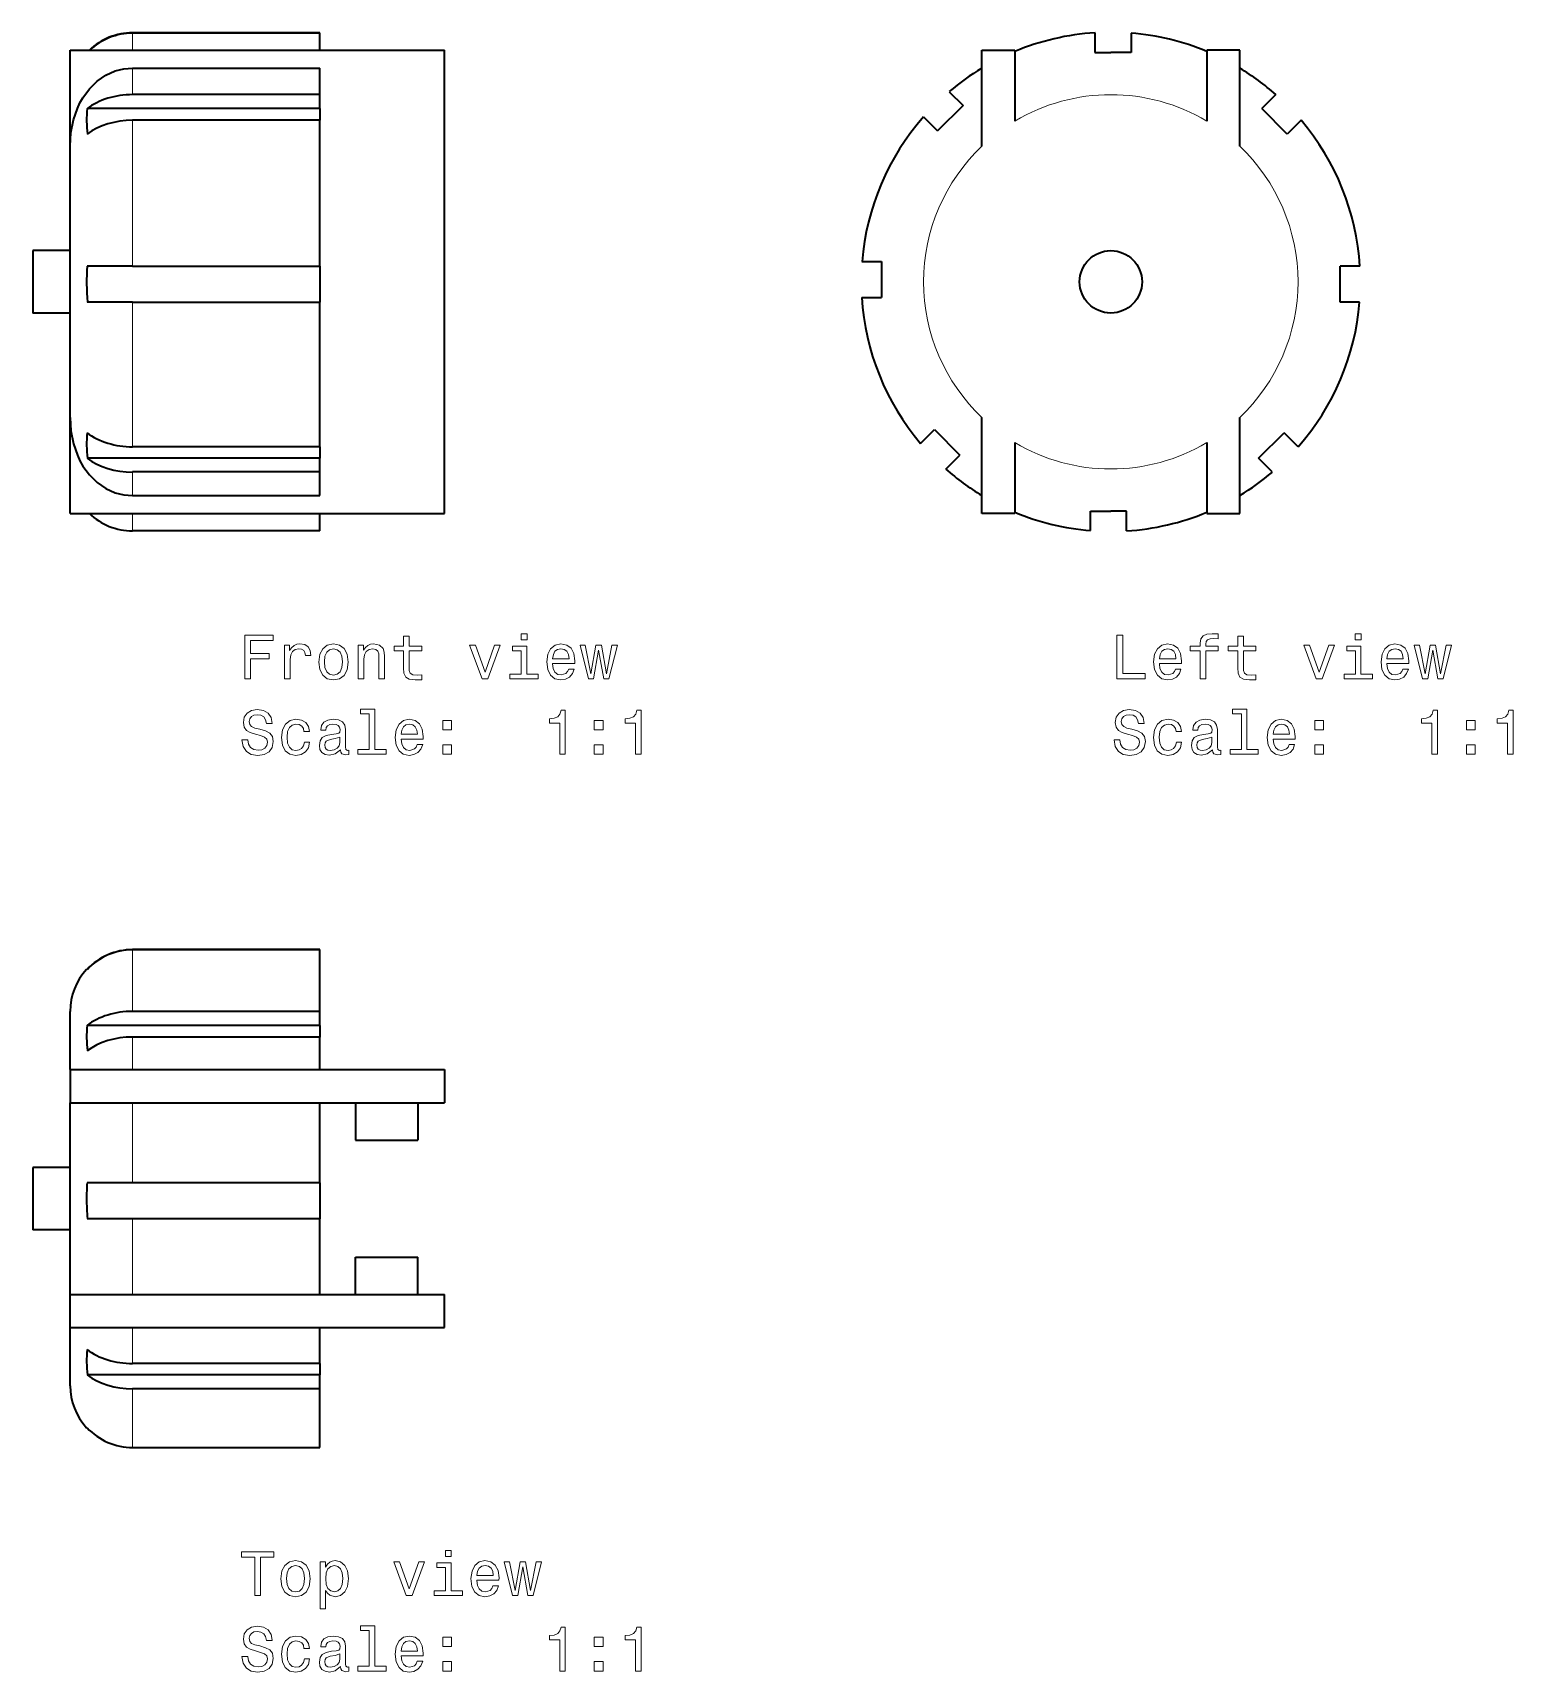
# Model space of a CAD drawing. Extents: x 578 to 697, y 309 to 440.
import ezdxf

# ---------------------------------------------------------------- set-up
doc = ezdxf.new("R2010")
doc.units = 0

msp = doc.modelspace()

# ---------------------------------------------------------------- linework, layer by layer
at = {"color": 7, "lineweight": 35, "ltscale": 0.375}
for p, q in [((601, 440.46), (586, 440.46)), ((601, 440.43), (586, 440.43)), ((586, 437.63), (601, 437.63)), ((601, 435.51), (586, 435.51)), ((601, 433.45), (586, 433.45)), ((586, 421.76), (601, 421.76)), ((586, 418.87), (601, 418.87)), ((601, 407.28), (586, 407.28)), ((601, 405.26), (586, 405.26)), ((586, 403.37), (601, 403.37)), ((601, 400.54), (586, 400.54)), ((601, 366.99), (586, 366.99)), ((601, 366.96), (586, 366.96)), ((601, 362.03), (586, 362.03)), ((601, 359.97), (586, 359.97)), ((601, 348.29), (586, 348.29)), ((601, 345.4), (586, 345.4)), ((601, 333.81), (586, 333.81)), ((601, 331.78), (586, 331.78)), ((586, 327.07), (601, 327.07))]:
    msp.add_line(p, q, dxfattribs=at)
at = {"color": 7, "lineweight": 13, "ltscale": 0.034361}
msp.add_line((586, 439.06), (586, 440.43), dxfattribs=at)
at = {"color": 7, "lineweight": 35, "ltscale": 0.000653839}
for p, q in [((601, 440.43), (601, 440.46)), ((601, 366.96), (601, 366.99))]:
    msp.add_line(p, q, dxfattribs=at)
at = {"color": 7, "lineweight": 35, "ltscale": 0.034361}
msp.add_line((601, 439.06), (601, 440.43), dxfattribs=at)
at = {"color": 7, "lineweight": 35, "ltscale": 0.039765}
for p, q in [((663.11, 440.46), (663.11, 438.87)), ((649.37, 433.72), (650.49, 432.6)), ((679.38, 407.28), (678.26, 408.4)), ((665.64, 400.54), (665.64, 402.13))]:
    msp.add_line(p, q, dxfattribs=at)
at = {"color": 7, "lineweight": 35, "ltscale": 0.039111}
for p, q in [((666, 440.43), (666, 438.87)), ((651.43, 435.74), (652.54, 434.64)), ((644.44, 422.13), (646.01, 422.13)), ((684.31, 418.87), (682.75, 418.87)), ((677.32, 405.26), (676.22, 406.36)), ((662.75, 400.57), (662.75, 402.13))]:
    msp.add_line(p, q, dxfattribs=at)
at = {"color": 7, "lineweight": 35}
for p, q in [((581, 439.06), (611, 439.06)), ((611, 401.94), (611, 439.06)), ((581, 409.62), (581, 431.38)), ((581, 401.94), (611, 401.94)), ((581, 357.36), (611, 357.36)), ((581, 354.71), (611, 354.71)), ((581, 339.34), (611, 339.34)), ((581, 336.7), (611, 336.7))]:
    msp.add_line(p, q, dxfattribs=at)
at = {"color": 7, "lineweight": 35, "ltscale": 0.192065}
for p, q in [((581, 431.38), (581, 439.06)), ((654.05, 431.38), (654.05, 439.06)), ((674.71, 431.38), (674.71, 439.06)), ((581, 401.94), (581, 409.62)), ((654.05, 401.94), (654.05, 409.62)), ((674.71, 401.94), (674.71, 409.62))]:
    msp.add_line(p, q, dxfattribs=at)
at = {"color": 7, "lineweight": 35, "ltscale": 0.066154}
for p, q in [((654.05, 439.06), (656.69, 439.06)), ((674.71, 439.06), (672.06, 439.06)), ((656.69, 401.94), (654.05, 401.94)), ((672.06, 401.94), (674.71, 401.94)), ((581, 357.36), (581, 354.71)), ((611, 357.36), (611, 354.71)), ((581, 336.7), (581, 339.34)), ((611, 336.7), (611, 339.34))]:
    msp.add_line(p, q, dxfattribs=at)
at = {"color": 7, "lineweight": 35, "ltscale": 0.141913}
for p, q in [((656.69, 439.06), (656.69, 433.38)), ((672.06, 439.06), (672.06, 433.38)), ((656.69, 407.62), (656.69, 401.94)), ((672.06, 407.62), (672.06, 401.94))]:
    msp.add_line(p, q, dxfattribs=at)
at = {"color": 7, "lineweight": 35, "ltscale": 0.031598}
for p, q in [((663.11, 438.87), (664.38, 438.87)), ((665.64, 402.13), (664.38, 402.13))]:
    msp.add_line(p, q, dxfattribs=at)
at = {"color": 7, "lineweight": 35, "ltscale": 0.040625}
for p, q in [((666, 438.87), (664.38, 438.87)), ((662.75, 402.13), (664.38, 402.13))]:
    msp.add_line(p, q, dxfattribs=at)
at = {"color": 7, "lineweight": 13, "ltscale": 0.052966}
msp.add_line((586, 435.51), (586, 437.63), dxfattribs=at)
at = {"color": 7, "lineweight": 35, "ltscale": 0.052966}
msp.add_line((601, 435.51), (601, 437.63), dxfattribs=at)
at = {"color": 7, "lineweight": 35, "ltscale": 0.028118}
for p, q in [((601, 434.38), (601, 435.51)), ((601, 360.91), (601, 362.03))]:
    msp.add_line(p, q, dxfattribs=at)
at = {"color": 7, "lineweight": 35, "ltscale": 0.039766}
for p, q in [((677.6, 435.51), (676.47, 434.38)), ((651.16, 405.49), (652.28, 406.62))]:
    msp.add_line(p, q, dxfattribs=at)
at = {"color": 7, "lineweight": 35, "ltscale": 0.466353}
for p, q in [((601, 434.38), (582.35, 434.38)), ((601, 360.91), (582.35, 360.91))]:
    msp.add_line(p, q, dxfattribs=at)
at = {"color": 7, "lineweight": 35, "ltscale": 0.023414}
for p, q in [((601, 434.38), (601, 433.45)), ((601, 360.91), (601, 359.97))]:
    msp.add_line(p, q, dxfattribs=at)
at = {"color": 7, "lineweight": 35, "ltscale": 0.072223}
for p, q in [((652.54, 434.64), (650.49, 432.6)), ((678.51, 432.34), (676.47, 434.38)), ((650.24, 408.66), (652.28, 406.62)), ((676.22, 406.36), (678.26, 408.4))]:
    msp.add_line(p, q, dxfattribs=at)
at = {"color": 7, "lineweight": 13, "ltscale": 0.29206}
msp.add_line((586, 421.76), (586, 433.45), dxfattribs=at)
at = {"color": 7, "lineweight": 35, "ltscale": 0.29206}
msp.add_line((601, 421.76), (601, 433.45), dxfattribs=at)
at = {"color": 7, "lineweight": 35, "ltscale": 0.039112}
for p, q in [((679.62, 433.45), (678.51, 432.34)), ((649.13, 407.55), (650.24, 408.66))]:
    msp.add_line(p, q, dxfattribs=at)
at = {"color": 7, "lineweight": 35, "ltscale": 0.075}
for p, q in [((581, 423), (578, 423)), ((581, 418), (578, 418)), ((603.85, 354.71), (603.85, 351.71)), ((603.85, 354.71), (603.85, 351.71)), ((608.85, 354.71), (608.85, 351.71)), ((581, 349.53), (578, 349.53)), ((581, 344.53), (578, 344.53)), ((603.85, 339.34), (603.85, 342.34)), ((603.85, 339.34), (603.85, 342.34)), ((608.85, 339.34), (608.85, 342.34))]:
    msp.add_line(p, q, dxfattribs=at)
at = {"color": 7, "lineweight": 35, "ltscale": 0.125}
for p, q in [((578, 423), (578, 418)), ((603.85, 351.71), (608.85, 351.71)), ((603.85, 342.34), (608.85, 342.34))]:
    msp.add_line(p, q, dxfattribs=at)
at = {"color": 7, "lineweight": 35, "ltscale": 0.072224}
for p, q in [((646.01, 422.13), (646.01, 419.24)), ((601, 421.76), (601, 418.87)), ((682.75, 418.87), (682.75, 421.76)), ((601, 348.29), (601, 345.4))]:
    msp.add_line(p, q, dxfattribs=at)
at = {"color": 7, "lineweight": 35, "ltscale": 0.091353}
for p, q in [((586, 421.76), (582.35, 421.76)), ((586, 348.29), (582.35, 348.29))]:
    msp.add_line(p, q, dxfattribs=at)
at = {"color": 7, "lineweight": 35, "ltscale": 0.039764}
for p, q in [((684.34, 421.76), (682.75, 421.76)), ((644.42, 419.24), (646.01, 419.24))]:
    msp.add_line(p, q, dxfattribs=at)
at = {"color": 7, "lineweight": 35, "ltscale": 0.090686}
for p, q in [((586, 418.87), (582.37, 418.87)), ((586, 345.4), (582.37, 345.4))]:
    msp.add_line(p, q, dxfattribs=at)
at = {"color": 7, "lineweight": 13, "ltscale": 0.289878}
msp.add_line((586, 407.28), (586, 418.87), dxfattribs=at)
at = {"color": 7, "lineweight": 35, "ltscale": 0.289878}
msp.add_line((601, 407.28), (601, 418.87), dxfattribs=at)
at = {"color": 7, "lineweight": 35, "ltscale": 0.465686}
for p, q in [((601, 406.36), (582.37, 406.36)), ((601, 332.89), (582.37, 332.89))]:
    msp.add_line(p, q, dxfattribs=at)
at = {"color": 7, "lineweight": 35, "ltscale": 0.022952}
for p, q in [((601, 407.28), (601, 406.36)), ((601, 333.81), (601, 332.89))]:
    msp.add_line(p, q, dxfattribs=at)
at = {"color": 7, "lineweight": 35, "ltscale": 0.027656}
for p, q in [((601, 405.26), (601, 406.36)), ((601, 331.78), (601, 332.89))]:
    msp.add_line(p, q, dxfattribs=at)
at = {"color": 7, "lineweight": 13, "ltscale": 0.047044}
msp.add_line((586, 403.37), (586, 405.26), dxfattribs=at)
at = {"color": 7, "lineweight": 35, "ltscale": 0.047044}
msp.add_line((601, 403.37), (601, 405.26), dxfattribs=at)
at = {"color": 7, "lineweight": 13, "ltscale": 0.035014}
msp.add_line((586, 400.54), (586, 401.94), dxfattribs=at)
at = {"color": 7, "lineweight": 35, "ltscale": 0.035014}
msp.add_line((601, 400.54), (601, 401.94), dxfattribs=at)
at = {"color": 7, "lineweight": 13, "ltscale": 0.123157}
msp.add_line((586, 362.03), (586, 366.96), dxfattribs=at)
at = {"color": 7, "lineweight": 35, "ltscale": 0.123157}
msp.add_line((601, 362.03), (601, 366.96), dxfattribs=at)
at = {"color": 7, "lineweight": 35, "ltscale": 0.001669}
msp.add_line((582.37, 365.4), (582.31, 365.4), dxfattribs=at)
at = {"color": 7, "lineweight": 35, "ltscale": 0.11677}
for p, q in [((581, 357.36), (581, 362.03)), ((581, 332.03), (581, 336.7))]:
    msp.add_line(p, q, dxfattribs=at)
at = {"color": 7, "lineweight": 13, "ltscale": 0.065428}
msp.add_line((586, 357.36), (586, 359.97), dxfattribs=at)
at = {"color": 7, "lineweight": 35, "ltscale": 0.065428}
msp.add_line((601, 357.36), (601, 359.97), dxfattribs=at)
at = {"color": 7, "lineweight": 35, "ltscale": 0.192075}
for p, q in [((581, 347.03), (581, 354.71)), ((581, 339.34), (581, 347.03))]:
    msp.add_line(p, q, dxfattribs=at)
at = {"color": 7, "lineweight": 13, "ltscale": 0.160477}
msp.add_line((586, 348.29), (586, 354.71), dxfattribs=at)
at = {"color": 7, "lineweight": 35, "ltscale": 0.160477}
msp.add_line((601, 348.29), (601, 354.71), dxfattribs=at)
at = {"color": 7, "lineweight": 35, "ltscale": 0.0625}
for p, q in [((578, 349.53), (578, 347.03)), ((578, 347.03), (578, 344.53))]:
    msp.add_line(p, q, dxfattribs=at)
at = {"color": 7, "lineweight": 13, "ltscale": 0.15145}
msp.add_line((586, 339.34), (586, 345.4), dxfattribs=at)
at = {"color": 7, "lineweight": 35, "ltscale": 0.15145}
msp.add_line((601, 339.34), (601, 345.4), dxfattribs=at)
at = {"color": 7, "lineweight": 13, "ltscale": 0.072274}
msp.add_line((586, 333.81), (586, 336.7), dxfattribs=at)
at = {"color": 7, "lineweight": 35, "ltscale": 0.072274}
msp.add_line((601, 333.81), (601, 336.7), dxfattribs=at)
at = {"color": 7, "lineweight": 13, "ltscale": 0.117889}
msp.add_line((586, 327.07), (586, 331.78), dxfattribs=at)
at = {"color": 7, "lineweight": 35, "ltscale": 0.117889}
msp.add_line((601, 327.07), (601, 331.78), dxfattribs=at)
at = {"color": 7, "lineweight": 35, "ltscale": 0.001003}
msp.add_line((582.31, 328.66), (582.35, 328.66), dxfattribs=at)
at = {"color": 7, "lineweight": 35}
for points in [[(581, 431.38), (581.06, 432.44), (581.26, 433.49), (581.57, 434.4), (581.77, 434.84), (582.01, 435.26), (582.54, 435.98), (583.17, 436.59), (583.86, 437.06), (584.61, 437.4), (585.3, 437.57), (586, 437.63)], [(581, 409.62), (581.06, 408.56), (581.26, 407.51), (581.57, 406.6), (581.77, 406.16), (582.01, 405.74), (582.54, 405.02), (583.17, 404.41), (583.86, 403.94), (584.61, 403.6), (585.3, 403.43), (586, 403.37)]]:
    msp.add_lwpolyline(points, dxfattribs=at)
at = {"color": 7, "lineweight": 13}
for points in [[(594.98, 388.68), (595.45, 388.68), (595.45, 390.29), (596.93, 390.29), (596.93, 390.71), (595.45, 390.71), (595.45, 391.76), (597.26, 391.76), (597.26, 392.18), (594.98, 392.18)], [(607.71, 390.92), (607.71, 389.57), (607.74, 389.13), (607.88, 388.82), (608.17, 388.65), (608.65, 388.59), (609.17, 388.61), (609.17, 389), (608.79, 388.97), (608.44, 389.01), (608.25, 389.13), (608.17, 389.34), (608.16, 389.64), (608.16, 390.92), (609.17, 390.92), (609.17, 391.3), (608.16, 391.3), (608.16, 392.09), (607.71, 392.09), (607.71, 391.3), (606.95, 391.3), (606.95, 390.92)], [(617.6, 392.3), (617.13, 392.3), (617.13, 391.8), (617.6, 391.8)], [(664.87, 388.68), (667.12, 388.68), (667.12, 389.11), (665.33, 389.11), (665.33, 392.18), (664.87, 392.18)], [(671.54, 390.92), (671.54, 388.68), (671.98, 388.68), (671.98, 390.92), (672.99, 390.92), (672.99, 391.3), (671.98, 391.3), (671.98, 391.47), (672.02, 391.67), (672.13, 391.81), (672.33, 391.89), (672.61, 391.92), (672.99, 391.9), (672.99, 392.28), (672.51, 392.3), (672.08, 392.26), (671.77, 392.12), (671.59, 391.89), (671.54, 391.55), (671.54, 391.3), (670.73, 391.3), (670.73, 390.92)], [(674.55, 390.92), (674.55, 389.57), (674.58, 389.13), (674.72, 388.82), (675.01, 388.65), (675.49, 388.59), (676.01, 388.61), (676.01, 389), (675.63, 388.97), (675.28, 389.01), (675.09, 389.13), (675.01, 389.34), (675, 389.64), (675, 390.92), (676.01, 390.92), (676.01, 391.3), (675, 391.3), (675, 392.09), (674.55, 392.09), (674.55, 391.3), (673.79, 391.3), (673.79, 390.92)], [(684.44, 392.3), (683.97, 392.3), (683.97, 391.8), (684.44, 391.8)], [(598.18, 388.68), (598.62, 388.68), (598.62, 390.23), (598.67, 390.6), (598.8, 390.87), (599.02, 391.03), (599.32, 391.09), (599.54, 391.05), (599.71, 390.95), (599.81, 390.78), (599.85, 390.55), (600.29, 390.55), (600.23, 390.96), (600.07, 391.25), (599.79, 391.43), (599.41, 391.49), (599.15, 391.45), (598.93, 391.35), (598.74, 391.17), (598.58, 390.94), (598.58, 391.39), (598.18, 391.39)], [(600.91, 390.03), (601, 389.42), (601.23, 388.97), (601.6, 388.68), (602.09, 388.59), (602.58, 388.68), (602.95, 388.96), (603.18, 389.41), (603.27, 390.03), (603.18, 390.65), (602.95, 391.11), (602.58, 391.39), (602.09, 391.49), (601.6, 391.39), (601.23, 391.1), (601, 390.65)], [(601.37, 390.04), (601.41, 390.49), (601.56, 390.82), (601.78, 391.02), (602.09, 391.09), (602.39, 391.02), (602.62, 390.83), (602.76, 390.49), (602.81, 390.04), (602.76, 389.58), (602.62, 389.25), (602.39, 389.05), (602.09, 388.98), (601.78, 389.05), (601.56, 389.25), (601.41, 389.58)], [(604.08, 388.68), (604.53, 388.68), (604.53, 390.25), (604.57, 390.6), (604.72, 390.87), (604.94, 391.03), (605.25, 391.09), (605.49, 391.04), (605.64, 390.9), (605.72, 390.68), (605.74, 390.37), (605.74, 388.68), (606.19, 388.68), (606.19, 390.46), (606.16, 390.82), (606.07, 391.12), (605.78, 391.39), (605.31, 391.49), (605.06, 391.45), (604.84, 391.36), (604.65, 391.19), (604.51, 390.98), (604.51, 391.39), (604.08, 391.39)], [(614, 388.68), (614.47, 388.68), (615.46, 391.39), (615, 391.39), (614.24, 389.21), (613.46, 391.39), (613, 391.39)], [(617.58, 389.06), (617.58, 391.3), (616.44, 391.3), (616.44, 390.92), (617.14, 390.92), (617.14, 389.06), (616.23, 389.06), (616.23, 388.68), (618.5, 388.68), (618.5, 389.06)], [(619.65, 389.91), (621.43, 389.91), (621.43, 390.12), (621.35, 390.7), (621.13, 391.13), (620.78, 391.39), (620.31, 391.49), (619.85, 391.39), (619.49, 391.1), (619.27, 390.65), (619.19, 390.04), (619.26, 389.42), (619.49, 388.97), (619.84, 388.68), (620.29, 388.59), (620.68, 388.65), (621.01, 388.82), (621.24, 389.1), (621.38, 389.46), (620.94, 389.46), (620.85, 389.26), (620.72, 389.11), (620.35, 388.99), (620.06, 389.04), (619.84, 389.22), (619.7, 389.51), (619.65, 389.89)], [(619.65, 390.28), (619.71, 390.63), (619.84, 390.89), (620.05, 391.04), (620.32, 391.1), (620.59, 391.04), (620.8, 390.89), (620.92, 390.63), (620.97, 390.28)], [(622.94, 388.68), (623.34, 390.98), (623.75, 388.68), (624.17, 388.68), (624.84, 391.39), (624.41, 391.39), (623.96, 389.09), (623.56, 391.39), (623.12, 391.39), (622.72, 389.09), (622.27, 391.39), (621.85, 391.39), (622.52, 388.68)], [(668.27, 389.91), (670.05, 389.91), (670.05, 390.12), (669.97, 390.7), (669.75, 391.13), (669.4, 391.39), (668.93, 391.49), (668.47, 391.39), (668.12, 391.1), (667.89, 390.65), (667.81, 390.04), (667.89, 389.42), (668.11, 388.97), (668.46, 388.68), (668.91, 388.59), (669.31, 388.65), (669.63, 388.82), (669.87, 389.1), (670, 389.46), (669.57, 389.46), (669.47, 389.26), (669.34, 389.11), (668.97, 388.99), (668.68, 389.04), (668.47, 389.22), (668.32, 389.51), (668.27, 389.89)], [(668.27, 390.28), (668.33, 390.63), (668.47, 390.89), (668.67, 391.04), (668.94, 391.1), (669.21, 391.04), (669.42, 390.89), (669.55, 390.63), (669.59, 390.28)], [(680.84, 388.68), (681.31, 388.68), (682.3, 391.39), (681.84, 391.39), (681.08, 389.21), (680.3, 391.39), (679.84, 391.39)], [(684.42, 389.06), (684.42, 391.3), (683.28, 391.3), (683.28, 390.92), (683.98, 390.92), (683.98, 389.06), (683.07, 389.06), (683.07, 388.68), (685.34, 388.68), (685.34, 389.06)], [(686.49, 389.91), (688.27, 389.91), (688.27, 390.12), (688.19, 390.7), (687.97, 391.13), (687.61, 391.39), (687.15, 391.49), (686.69, 391.39), (686.33, 391.1), (686.11, 390.65), (686.03, 390.04), (686.1, 389.42), (686.33, 388.97), (686.68, 388.68), (687.13, 388.59), (687.52, 388.65), (687.85, 388.82), (688.08, 389.1), (688.22, 389.46), (687.78, 389.46), (687.69, 389.26), (687.56, 389.11), (687.19, 388.99), (686.9, 389.04), (686.68, 389.22), (686.54, 389.51), (686.49, 389.89)], [(686.49, 390.28), (686.55, 390.63), (686.68, 390.89), (686.89, 391.04), (687.16, 391.1), (687.43, 391.04), (687.64, 390.89), (687.76, 390.63), (687.81, 390.28)], [(689.78, 388.68), (690.18, 390.98), (690.59, 388.68), (691.01, 388.68), (691.67, 391.39), (691.25, 391.39), (690.8, 389.09), (690.4, 391.39), (689.96, 391.39), (689.56, 389.09), (689.11, 391.39), (688.69, 391.39), (689.35, 388.68)], [(595.22, 383.79), (594.76, 383.79), (594.86, 383.26), (595.12, 382.86), (595.5, 382.63), (596.03, 382.54), (596.55, 382.62), (596.94, 382.84), (597.18, 383.19), (597.27, 383.65), (597.2, 384.06), (596.99, 384.33), (596.64, 384.51), (596.18, 384.64), (595.79, 384.73), (595.53, 384.85), (595.39, 385.01), (595.34, 385.26), (595.39, 385.49), (595.52, 385.66), (595.72, 385.77), (596, 385.81), (596.28, 385.76), (596.5, 385.63), (596.65, 385.4), (596.72, 385.09), (597.18, 385.09), (597.18, 385.1), (597.1, 385.58), (596.86, 385.93), (596.49, 386.15), (595.98, 386.23), (595.53, 386.15), (595.18, 385.94), (594.95, 385.61), (594.87, 385.19), (594.93, 384.81), (595.13, 384.55), (595.43, 384.38), (595.84, 384.25), (596.25, 384.13), (596.56, 384.02), (596.74, 383.86), (596.81, 383.6), (596.75, 383.33), (596.59, 383.13), (596.36, 383), (596.05, 382.96), (595.71, 383.02), (595.44, 383.18), (595.28, 383.44)], [(599.73, 384.45), (600.17, 384.45), (600.08, 384.85), (599.87, 385.17), (599.53, 385.36), (599.09, 385.44), (598.61, 385.34), (598.24, 385.06), (598.01, 384.6), (597.92, 383.98), (598, 383.37), (598.23, 382.92), (598.59, 382.64), (599.07, 382.54), (599.51, 382.62), (599.85, 382.83), (600.08, 383.16), (600.18, 383.6), (599.76, 383.6), (599.68, 383.32), (599.54, 383.11), (599.34, 382.98), (599.09, 382.94), (598.78, 383), (598.56, 383.21), (598.42, 383.53), (598.38, 384), (598.42, 384.45), (598.56, 384.78), (598.79, 384.98), (599.09, 385.05), (599.35, 385.01), (599.55, 384.89), (599.68, 384.7)], [(602.65, 382.99), (602.65, 382.97), (602.68, 382.8), (602.76, 382.68), (603.07, 382.59), (603.32, 382.63), (603.32, 382.97), (603.21, 382.95), (603.07, 383.02), (603.05, 383.22), (603.05, 384.62), (602.99, 384.98), (602.81, 385.23), (602.5, 385.39), (602.07, 385.44), (601.65, 385.38), (601.33, 385.21), (601.14, 384.94), (601.07, 384.59), (601.07, 384.56), (601.47, 384.56), (601.51, 384.77), (601.62, 384.92), (601.8, 385.01), (602.05, 385.05), (602.3, 385.02), (602.48, 384.95), (602.58, 384.82), (602.62, 384.63), (602.6, 384.42), (602.52, 384.32), (602.32, 384.27), (601.94, 384.23), (601.51, 384.13), (601.2, 383.97), (601.02, 383.72), (600.96, 383.35), (601.01, 383.01), (601.17, 382.77), (601.42, 382.61), (601.77, 382.56), (602.24, 382.66)], [(604.96, 385.88), (604.96, 383.01), (604.05, 383.01), (604.05, 382.64), (606.32, 382.64), (606.32, 383.01), (605.41, 383.01), (605.41, 386.26), (604.27, 386.26), (604.27, 385.88)], [(607.51, 383.86), (609.28, 383.86), (609.29, 384.07), (609.21, 384.65), (608.98, 385.08), (608.63, 385.34), (608.16, 385.44), (607.7, 385.34), (607.35, 385.06), (607.12, 384.6), (607.04, 383.99), (607.12, 383.37), (607.35, 382.92), (607.69, 382.64), (608.15, 382.54), (608.54, 382.61), (608.86, 382.78), (609.1, 383.05), (609.24, 383.41), (608.8, 383.41), (608.71, 383.21), (608.58, 383.06), (608.2, 382.94), (607.91, 382.99), (607.7, 383.17), (607.56, 383.46), (607.51, 383.85)], [(607.51, 384.24), (607.56, 384.58), (607.7, 384.84), (607.9, 385), (608.18, 385.05), (608.44, 385), (608.65, 384.84), (608.78, 384.58), (608.82, 384.24)], [(610.85, 384.59), (611.55, 384.59), (611.55, 385.34), (610.85, 385.34)], [(620.22, 382.64), (620.67, 382.64), (620.67, 386.16), (620.33, 386.16), (620.24, 385.85), (620.06, 385.65), (619.78, 385.53), (619.4, 385.49), (619.4, 385.13), (620.22, 385.13)], [(622.99, 384.59), (623.69, 384.59), (623.69, 385.34), (622.99, 385.34)], [(626.29, 382.64), (626.75, 382.64), (626.75, 386.16), (626.4, 386.16), (626.31, 385.85), (626.13, 385.65), (625.85, 385.53), (625.47, 385.49), (625.47, 385.13), (626.29, 385.13)], [(665.1, 383.79), (664.64, 383.79), (664.74, 383.26), (664.99, 382.86), (665.38, 382.63), (665.9, 382.54), (666.42, 382.62), (666.81, 382.84), (667.06, 383.19), (667.15, 383.65), (667.07, 384.06), (666.86, 384.33), (666.52, 384.51), (666.06, 384.64), (665.67, 384.73), (665.41, 384.85), (665.26, 385.01), (665.22, 385.26), (665.26, 385.49), (665.39, 385.66), (665.6, 385.77), (665.87, 385.81), (666.16, 385.76), (666.38, 385.63), (666.52, 385.4), (666.59, 385.09), (667.05, 385.09), (667.05, 385.1), (666.97, 385.58), (666.74, 385.93), (666.36, 386.15), (665.86, 386.23), (665.4, 386.15), (665.05, 385.94), (664.82, 385.61), (664.74, 385.19), (664.81, 384.81), (665, 384.55), (665.3, 384.38), (665.72, 384.25), (666.13, 384.13), (666.43, 384.02), (666.62, 383.86), (666.69, 383.6), (666.63, 383.33), (666.47, 383.13), (666.23, 383), (665.92, 382.96), (665.58, 383.02), (665.32, 383.18), (665.15, 383.44)], [(669.61, 384.45), (670.05, 384.45), (669.96, 384.85), (669.74, 385.17), (669.4, 385.36), (668.97, 385.44), (668.48, 385.34), (668.11, 385.06), (667.88, 384.6), (667.8, 383.98), (667.88, 383.37), (668.1, 382.92), (668.46, 382.64), (668.95, 382.54), (669.38, 382.62), (669.72, 382.83), (669.95, 383.16), (670.05, 383.6), (669.63, 383.6), (669.56, 383.32), (669.41, 383.11), (669.21, 382.98), (668.97, 382.94), (668.66, 383), (668.44, 383.21), (668.3, 383.53), (668.25, 384), (668.3, 384.45), (668.44, 384.78), (668.67, 384.98), (668.97, 385.05), (669.23, 385.01), (669.42, 384.89), (669.56, 384.7)], [(672.53, 382.99), (672.53, 382.97), (672.56, 382.8), (672.63, 382.68), (672.95, 382.59), (673.2, 382.63), (673.2, 382.97), (673.09, 382.95), (672.95, 383.02), (672.92, 383.22), (672.92, 384.62), (672.86, 384.98), (672.69, 385.23), (672.38, 385.39), (671.95, 385.44), (671.52, 385.38), (671.21, 385.21), (671.01, 384.94), (670.95, 384.59), (670.95, 384.56), (671.35, 384.56), (671.38, 384.77), (671.49, 384.92), (671.67, 385.01), (671.93, 385.05), (672.18, 385.02), (672.35, 384.95), (672.46, 384.82), (672.5, 384.63), (672.48, 384.42), (672.39, 384.32), (672.19, 384.27), (671.81, 384.23), (671.38, 384.13), (671.07, 383.97), (670.89, 383.72), (670.84, 383.35), (670.89, 383.01), (671.04, 382.77), (671.3, 382.61), (671.64, 382.56), (672.11, 382.66)], [(674.84, 385.88), (674.84, 383.01), (673.93, 383.01), (673.93, 382.64), (676.19, 382.64), (676.19, 383.01), (675.28, 383.01), (675.28, 386.26), (674.14, 386.26), (674.14, 385.88)], [(677.38, 383.86), (679.16, 383.86), (679.16, 384.07), (679.08, 384.65), (678.86, 385.08), (678.51, 385.34), (678.04, 385.44), (677.58, 385.34), (677.23, 385.06), (677, 384.6), (676.92, 383.99), (676.99, 383.37), (677.22, 382.92), (677.57, 382.64), (678.02, 382.54), (678.42, 382.61), (678.74, 382.78), (678.98, 383.05), (679.11, 383.41), (678.67, 383.41), (678.58, 383.21), (678.45, 383.06), (678.08, 382.94), (677.79, 382.99), (677.57, 383.17), (677.43, 383.46), (677.38, 383.85)], [(677.38, 384.24), (677.44, 384.58), (677.57, 384.84), (677.78, 385), (678.05, 385.05), (678.32, 385), (678.53, 384.84), (678.65, 384.58), (678.7, 384.24)], [(680.73, 384.59), (681.42, 384.59), (681.42, 385.34), (680.73, 385.34)], [(690.09, 382.64), (690.55, 382.64), (690.55, 386.16), (690.21, 386.16), (690.12, 385.85), (689.93, 385.65), (689.66, 385.53), (689.27, 385.49), (689.27, 385.13), (690.09, 385.13)], [(692.87, 384.59), (693.57, 384.59), (693.57, 385.34), (692.87, 385.34)], [(696.16, 382.64), (696.62, 382.64), (696.62, 386.16), (696.28, 386.16), (696.19, 385.85), (696.01, 385.65), (695.73, 385.53), (695.35, 385.49), (695.35, 385.13), (696.16, 385.13)], [(602.6, 383.58), (602.54, 383.32), (602.38, 383.12), (602.14, 382.99), (601.84, 382.94), (601.65, 382.97), (601.52, 383.05), (601.43, 383.19), (601.4, 383.39), (601.42, 383.56), (601.51, 383.69), (601.83, 383.83), (602.24, 383.89), (602.6, 384.01)], [(672.48, 383.58), (672.42, 383.32), (672.26, 383.12), (672.02, 382.99), (671.72, 382.94), (671.53, 382.97), (671.39, 383.05), (671.31, 383.19), (671.28, 383.39), (671.3, 383.56), (671.38, 383.69), (671.7, 383.83), (672.11, 383.89), (672.48, 384.01)], [(610.85, 382.64), (611.55, 382.64), (611.55, 383.39), (610.85, 383.39)], [(622.99, 382.64), (623.69, 382.64), (623.69, 383.39), (622.99, 383.39)], [(680.73, 382.64), (681.42, 382.64), (681.42, 383.39), (680.73, 383.39)], [(692.87, 382.64), (693.57, 382.64), (693.57, 383.39), (692.87, 383.39)], [(595.79, 315.21), (596.25, 315.21), (596.25, 318.29), (597.31, 318.29), (597.31, 318.71), (594.72, 318.71), (594.72, 318.29), (595.79, 318.29)], [(597.88, 316.56), (597.96, 315.95), (598.19, 315.49), (598.56, 315.21), (599.05, 315.11), (599.54, 315.21), (599.91, 315.49), (600.14, 315.94), (600.23, 316.56), (600.14, 317.18), (599.91, 317.64), (599.54, 317.91), (599.05, 318.01), (598.56, 317.91), (598.19, 317.63), (597.96, 317.18)], [(601.46, 317.5), (601.46, 317.92), (601.02, 317.92), (601.02, 314.16), (601.46, 314.16), (601.46, 315.62), (601.62, 315.39), (601.8, 315.23), (602.24, 315.11), (602.66, 315.21), (603, 315.5), (603.21, 315.95), (603.3, 316.57), (603.21, 317.18), (603, 317.63), (602.66, 317.91), (602.24, 318.01), (602, 317.98), (601.79, 317.89), (601.62, 317.73)], [(611.53, 318.83), (611.06, 318.83), (611.06, 318.33), (611.53, 318.33)], [(613.58, 316.44), (615.35, 316.44), (615.36, 316.64), (615.28, 317.22), (615.06, 317.66), (614.7, 317.92), (614.23, 318.01), (613.78, 317.91), (613.42, 317.63), (613.2, 317.17), (613.11, 316.57), (613.19, 315.95), (613.42, 315.49), (613.77, 315.21), (614.22, 315.11), (614.61, 315.18), (614.94, 315.35), (615.17, 315.62), (615.31, 315.99), (614.87, 315.99), (614.78, 315.79), (614.65, 315.63), (614.27, 315.51), (613.99, 315.57), (613.77, 315.75), (613.63, 316.03), (613.58, 316.42)], [(598.33, 316.57), (598.38, 317.02), (598.52, 317.35), (598.75, 317.55), (599.05, 317.62), (599.36, 317.55), (599.58, 317.35), (599.72, 317.02), (599.78, 316.57), (599.72, 316.11), (599.58, 315.78), (599.36, 315.57), (599.05, 315.51), (598.75, 315.57), (598.52, 315.78), (598.38, 316.11)], [(602.17, 315.51), (601.87, 315.58), (601.65, 315.78), (601.52, 316.11), (601.47, 316.57), (601.52, 317.02), (601.65, 317.35), (601.87, 317.55), (602.17, 317.62), (602.44, 317.55), (602.65, 317.34), (602.79, 317.02), (602.84, 316.57), (602.79, 316.11), (602.65, 315.78), (602.44, 315.58)], [(607.93, 315.21), (608.4, 315.21), (609.39, 317.92), (608.93, 317.92), (608.17, 315.74), (607.39, 317.92), (606.93, 317.92)], [(611.51, 315.58), (611.51, 317.83), (610.37, 317.83), (610.37, 317.45), (611.07, 317.45), (611.07, 315.58), (610.16, 315.58), (610.16, 315.21), (612.43, 315.21), (612.43, 315.58)], [(613.58, 316.81), (613.63, 317.16), (613.77, 317.41), (613.98, 317.57), (614.25, 317.63), (614.52, 317.57), (614.72, 317.41), (614.85, 317.16), (614.89, 316.81)], [(616.87, 315.21), (617.27, 317.51), (617.67, 315.21), (618.1, 315.21), (618.76, 317.92), (618.33, 317.92), (617.89, 315.62), (617.49, 317.92), (617.05, 317.92), (616.65, 315.62), (616.2, 317.92), (615.78, 317.92), (616.44, 315.21)], [(595.22, 310.32), (594.76, 310.32), (594.86, 309.78), (595.12, 309.39), (595.5, 309.15), (596.03, 309.07), (596.55, 309.15), (596.94, 309.37), (597.18, 309.72), (597.27, 310.18), (597.2, 310.59), (596.99, 310.86), (596.64, 311.03), (596.18, 311.17), (595.79, 311.26), (595.53, 311.37), (595.39, 311.53), (595.34, 311.79), (595.39, 312.01), (595.52, 312.18), (595.72, 312.3), (596, 312.34), (596.28, 312.29), (596.5, 312.15), (596.65, 311.93), (596.72, 311.62), (597.18, 311.62), (597.18, 311.63), (597.1, 312.1), (596.86, 312.46), (596.49, 312.68), (595.98, 312.75), (595.53, 312.68), (595.18, 312.47), (594.95, 312.14), (594.87, 311.72), (594.93, 311.34), (595.13, 311.08), (595.43, 310.91), (595.84, 310.78), (596.25, 310.66), (596.56, 310.55), (596.74, 310.39), (596.81, 310.13), (596.75, 309.86), (596.59, 309.66), (596.36, 309.53), (596.05, 309.49), (595.71, 309.55), (595.44, 309.71), (595.28, 309.97)], [(604.96, 312.41), (604.96, 309.54), (604.05, 309.54), (604.05, 309.16), (606.32, 309.16), (606.32, 309.54), (605.41, 309.54), (605.41, 312.78), (604.27, 312.78), (604.27, 312.41)], [(599.73, 310.97), (600.17, 310.97), (600.08, 311.38), (599.87, 311.7), (599.53, 311.89), (599.09, 311.97), (598.61, 311.87), (598.24, 311.58), (598.01, 311.13), (597.92, 310.51), (598, 309.9), (598.23, 309.45), (598.59, 309.16), (599.07, 309.07), (599.51, 309.14), (599.85, 309.36), (600.08, 309.69), (600.18, 310.13), (599.76, 310.13), (599.68, 309.85), (599.54, 309.64), (599.34, 309.51), (599.09, 309.47), (598.78, 309.53), (598.56, 309.73), (598.42, 310.06), (598.38, 310.53), (598.42, 310.98), (598.56, 311.31), (598.79, 311.51), (599.09, 311.58), (599.35, 311.53), (599.55, 311.42), (599.68, 311.23)], [(602.65, 309.52), (602.65, 309.5), (602.68, 309.33), (602.76, 309.21), (603.07, 309.11), (603.32, 309.15), (603.32, 309.5), (603.21, 309.48), (603.07, 309.55), (603.05, 309.75), (603.05, 311.15), (602.99, 311.51), (602.81, 311.76), (602.5, 311.91), (602.07, 311.97), (601.65, 311.91), (601.33, 311.74), (601.14, 311.47), (601.07, 311.12), (601.07, 311.09), (601.47, 311.09), (601.51, 311.3), (601.62, 311.45), (601.8, 311.54), (602.05, 311.57), (602.3, 311.55), (602.48, 311.47), (602.58, 311.34), (602.62, 311.16), (602.6, 310.95), (602.52, 310.84), (602.32, 310.79), (601.94, 310.75), (601.51, 310.66), (601.2, 310.5), (601.02, 310.25), (600.96, 309.87), (601.01, 309.54), (601.17, 309.29), (601.42, 309.14), (601.77, 309.08), (602.24, 309.19)], [(607.51, 310.39), (609.28, 310.39), (609.29, 310.6), (609.21, 311.18), (608.98, 311.61), (608.63, 311.87), (608.16, 311.97), (607.7, 311.87), (607.35, 311.58), (607.12, 311.13), (607.04, 310.52), (607.12, 309.9), (607.35, 309.45), (607.69, 309.16), (608.15, 309.07), (608.54, 309.13), (608.86, 309.3), (609.1, 309.58), (609.24, 309.94), (608.8, 309.94), (608.71, 309.74), (608.58, 309.59), (608.2, 309.47), (607.91, 309.52), (607.7, 309.7), (607.56, 309.99), (607.51, 310.37)], [(607.51, 310.76), (607.56, 311.11), (607.7, 311.37), (607.9, 311.52), (608.18, 311.58), (608.44, 311.52), (608.65, 311.37), (608.78, 311.11), (608.82, 310.76)], [(610.85, 311.12), (611.55, 311.12), (611.55, 311.87), (610.85, 311.87)], [(620.22, 309.16), (620.67, 309.16), (620.67, 312.69), (620.33, 312.69), (620.24, 312.38), (620.06, 312.17), (619.78, 312.05), (619.4, 312.01), (619.4, 311.66), (620.22, 311.66)], [(622.99, 311.12), (623.69, 311.12), (623.69, 311.87), (622.99, 311.87)], [(626.29, 309.16), (626.75, 309.16), (626.75, 312.69), (626.4, 312.69), (626.31, 312.38), (626.13, 312.17), (625.85, 312.05), (625.47, 312.01), (625.47, 311.66), (626.29, 311.66)], [(602.6, 310.11), (602.54, 309.85), (602.38, 309.65), (602.14, 309.52), (601.84, 309.47), (601.65, 309.5), (601.52, 309.58), (601.43, 309.72), (601.4, 309.92), (601.42, 310.09), (601.51, 310.22), (601.83, 310.36), (602.24, 310.42), (602.6, 310.54)], [(610.85, 309.16), (611.55, 309.16), (611.55, 309.92), (610.85, 309.92)], [(622.99, 309.16), (623.69, 309.16), (623.69, 309.92), (622.99, 309.92)]]:
    msp.add_lwpolyline(points, close=True, dxfattribs=at)
at = {"color": 7, "lineweight": 35}
msp.add_circle((664.38, 420.5), 2.5, dxfattribs=at)
for centre, radius, start, end in [((586, 435.47), 4.99, 90.0088, 133.9838), ((586, 435.44), 4.99, 90.0141, 133.5701), ((664.38, 420.5), 20, 93.6233, 112.591), ((664.38, 420.5), 20, 67.409, 85.3395), ((664.38, 420.5), 20, 121.0951, 130.3395), ((664.38, 420.5), 20, 48.6233, 58.9049), ((592.25, 433.49), 9.94, 174.8455, 186.641), ((664.38, 420.5), 20, 138.6233, 175.3395), ((664.38, 420.5), 20, 3.6233, 40.3395), ((602.16, 420.5), 19.85, 176.3524, 184.698), ((664.38, 420.5), 20, 183.6233, 220.3395), ((664.38, 420.5), 20, 318.6233, 355.3395), ((592.25, 407.51), 9.94, 174.8455, 186.641), ((664.38, 420.5), 20, 228.6233, 238.9049), ((664.38, 420.5), 20, 301.0951, 310.3395), ((586, 405.53), 4.99, 226.016, 269.9912), ((664.38, 420.5), 20, 247.409, 265.3395), ((664.38, 420.5), 20, 273.6233, 292.591), ((586, 361.99), 4.99, 90.0107, 137.0393), ((586, 361.97), 4.99, 90.0172, 136.6481), ((586, 362.03), 5, 137.6324, 180), ((592.25, 360.02), 9.94, 174.8455, 186.641), ((602.11, 347.03), 19.8, 176.3561, 180.0151), ((601.89, 347.02), 19.58, 179.9667, 184.7271), ((592.25, 334.04), 9.94, 174.8455, 186.641), ((586, 332.03), 5, 180, 222.3676), ((586, 332.06), 4.99, 222.9607, 269.9893)]:
    msp.add_arc(centre, radius, start, end, dxfattribs=at)
at = {"color": 7, "lineweight": 13}
for start, end in [(59.1895, 120.8105), (133.5205, 226.4795), (313.5205, 46.4795), (239.1895, 300.8105)]:
    msp.add_arc((664.38, 420.5), 15, start, end, dxfattribs=at)
at = {"color": 7, "lineweight": 35}
for centre, ratio, start_param, end_param in [((586, 431.96), 0.708508, 1.571392, 2.390944), ((586, 429.9), 0.709401, 1.571677, 2.383522), ((586, 410.82), 0.708508, 3.892242, 4.711794), ((586, 408.8), 0.709401, 3.899664, 4.711508), ((586, 358.49), 0.708508, 1.571392, 2.390944), ((586, 356.43), 0.709401, 1.571677, 2.383522), ((586, 337.35), 0.708508, 3.892242, 4.711794), ((586, 335.33), 0.709401, 3.899664, 4.711508)]:
    msp.add_ellipse(centre, major_axis=(5, 0), ratio=ratio, start_param=start_param, end_param=end_param, dxfattribs=at)

doc.saveas('drawing.dxf')
